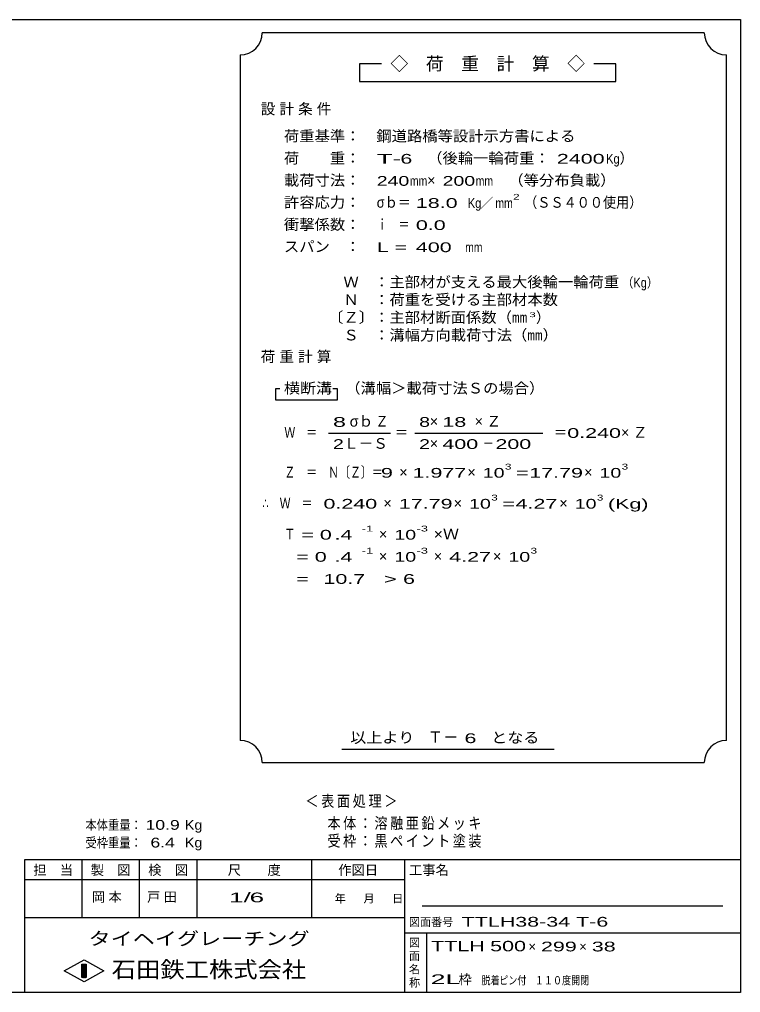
# Model space of a CAD drawing. Units: millimetres, scale not verified, with parts at other scales. Extents: x -1092 to 1039, y -770 to 632.
# Drawn here: x 60 to 1039, y -688 to 632 of the extents above; entities that cross this region are included whole.
import ezdxf
from ezdxf.enums import TextEntityAlignment as Align

# ---------------------------------------------------------------- set-up
doc = ezdxf.new("R2010")
doc.units = ezdxf.units.MM
doc.header["$LTSCALE"] = 6
for name, color, linetype, lineweight in [('0_2', 150, 'Continuous', 25), ('22', 4, 'Continuous', 25), ('50', 2, 'Continuous', 25)]:
    doc.layers.add(name, color=color, linetype=linetype, lineweight=lineweight)
doc.styles.add('ベクトル', font='')
doc.styles.get('ベクトル').set_extended_font_data('ベクトル')

msp = doc.modelspace()

# ---------------------------------------------------------------- linework, layer by layer
at = {"layer": '0_2'}
for p, q in [((-1037.4, 632.1), (1038.6, 632.1)), ((1038.6, 632.1), (1038.6, -687.9)), ((1038.6, -507.9), (66.6, -507.9)), ((66.6, -507.9), (66.6, -687.9)), ((144.6, -507.9), (144.6, -585.9)), ((222.6, -585.9), (222.6, -507.9)), ((300.6, -507.9), (300.6, -585.9)), ((456.6, -585.9), (456.6, -507.9)), ((582.6, -507.9), (582.6, -687.9)), ((582.6, -534.9), (66.6, -534.9)), ((1014.6, -570.9), (606.6, -570.9)), ((66.6, -585.9), (582.6, -585.9)), ((582.6, -606.9), (1038.6, -606.9)), ((612.6, -687.9), (612.6, -606.9)), ((120.6, -658.5), (147.6, -643.5)), ((147.6, -643.5), (174.6, -658.5)), ((147.6, -673.5), (120.6, -658.5)), ((144.6, -649.5), (150.6, -649.5)), ((144.6, -667.5), (144.6, -649.5)), ((144.6, -649.5), (145.8, -649.5)), ((145.8, -649.5), (145.8, -667.5)), ((147, -667.5), (147, -649.5)), ((147, -649.5), (148.2, -649.5)), ((174.6, -658.5), (147.6, -673.5)), ((148.2, -649.5), (148.2, -667.5)), ((149.4, -667.5), (149.4, -649.5)), ((149.4, -649.5), (150.6, -649.5)), ((150.6, -649.5), (150.6, -667.5)), ((150.6, -649.5), (150.6, -667.5)), ((150.6, -667.5), (144.6, -667.5)), ((145.8, -667.5), (147, -667.5)), ((148.2, -667.5), (149.4, -667.5)), ((1038.6, -687.9), (-1037.4, -687.9))]:
    msp.add_line(p, q, dxfattribs=at)
at = {"layer": '50', "color": 4}
for p, q in [((989.4, 614.1), (389.4, 614.1)), ((359.4, 584.1), (359.4, -345.9)), ((1019.4, -345.9), (1019.4, 584.1)), ((551.4, 572.1), (521.4, 572.1)), ((521.4, 572.1), (521.4, 548.1)), ((869.4, 572.1), (839.4, 572.1)), ((869.4, 548.1), (869.4, 572.1)), ((521.4, 548.1), (869.4, 548.1)), ((413.4, 131.1), (407.4, 131.1)), ((407.4, 131.1), (407.4, 116.1)), ((491.4, 131.1), (485.4, 131.1)), ((491.4, 116.1), (491.4, 131.1)), ((407.4, 116.1), (491.4, 116.1)), ((479.4, 71.1), (563.4, 71.1)), ((596.4, 71.1), (770.4, 71.1)), ((497.4, -357.9), (785.4, -357.9)), ((389.4, -375.9), (989.4, -375.9))]:
    msp.add_line(p, q, dxfattribs=at)
for centre, start, end in [((359.4, 614.1), 270, 0), ((1019.4, 614.1), 180, 270), ((359.4, -375.9), 0, 90), ((1019.4, -375.9), 90, 180)]:
    msp.add_arc(centre, 30, start, end, dxfattribs=at)

# ---------------------------------------------------------------- texts
at = {"layer": '0_2', "style": 'ベクトル'}
for s, height, p in [('担\u3000当', 13.2, (78.6, -521.7)), ('製\u3000図', 13.2, (156.6, -521.7)), ('検\u3000図', 13.2, (234.6, -521.7)), ('尺\u3000\u3000度', 13.2, (342.6, -521.7)), ('作図日', 13.2, (492.6, -521.7)), ('工事名', 13.2, (588.6, -521.7)), ('年', 11, (487.8, -560.4)), ('月', 11, (526.8, -560.4)), ('日', 11, (565.8, -560.4)), ('図面番号', 11, (588.6, -592.2)), ('図', 11, (588.6, -620.4)), ('面', 11, (588.6, -638.4)), ('名', 11, (588.6, -656.4)), ('称', 11, (588.6, -674.4))]:
    msp.add_text(s, height=height, dxfattribs=at).set_placement(p, align=Align.MIDDLE_LEFT)
at = {"layer": '0_2', "color": 222, "style": 'ベクトル'}
for s, height, width, p in [('タイヘイグレーチング', 17.6, 1.25, (153.6, -614.7)), ('石田鉄工株式会社', 21.99, 1.1, (185.1, -656.7))]:
    msp.add_text(s, height=height, dxfattribs=dict(at, width=width)).set_placement(p, align=Align.MIDDLE_LEFT)
at = {"layer": '22', "color": 2, "style": 'ベクトル'}
for s, height, width, p in [('1/', 13.2, 2, (344.4, -558.9)), (' 6 ', 13.2, 2, (362.4, -558.9)), ('TTLH38-34 T-6                        ', 13.2, 1.65, (660, -591.9)), ('TTLH', 14.08, 1.55, (618.6, -624.9)), (' 500 ', 14.08, 1.55, (690.6, -624.9)), (' 299 ', 13.2, 1.65, (759.6, -625.5)), (' 38 ', 13.2, 1.65, (828.6, -625.5)), ('2L', 13.2, 2.05, (618, -669.9)), ('脱着', 11, 0.8, (687, -671.4)), ('ピン付', 11, 0.8, (711, -671.4)), ('\u3000１１０度開閉', 11, 0.8, (747, -671.4))]:
    msp.add_text(s, height=height, dxfattribs=dict(at, width=width)).set_placement(p, align=Align.MIDDLE_LEFT)
for s, p in [('×', (750.6, -625.5)), ('×', (819.6, -625.5)), ('枠', (655.8, -669.9))]:
    msp.add_text(s, height=13.2, dxfattribs=at).set_placement(p, align=Align.MIDDLE_LEFT)
at = {"layer": '22', "color": 2, "char_height": 13.2, "attachment_point": 4, "style": 'ベクトル'}
for s, insert in [('\\T1.25;岡本\u3000', (158.1, -558.9)), ('\\T1.25;戸田\u3000', (233.1, -558.9))]:
    msp.add_mtext(s, dxfattribs=dict(at, insert=insert))
at = {"layer": '50', "style": 'ベクトル'}
for s, height, p in [('◇\u3000荷\u3000重\u3000計\u3000算\u3000◇', 17.6, (563.4, 572.1)), ('）', 14.52, (874.2, 444)), ('×', 14.52, (613.2, 414)), ('／', 13.2, (684.9, 383.1)), ('）', 14.52, (760.8, 228)), ('σｂ', 14.52, (508.2, 87)), ('×', 14.52, (616.8, 87)), ('Ｌ－Ｓ', 14.52, (500.4, 57)), ('×', 14.52, (616.8, 57)), ('×', 14.52, (575.4, 18)), ('×', 14.52, (667.8, 18)), ('×', 14.52, (826.2, 18)), ('×', 14.52, (553.8, -24)), ('×', 14.52, (649.2, -24)), ('×', 14.52, (792.6, -24)), ('×', 14.52, (547.8, -66)), ('×', 14.52, (547.8, -96)), ('×', 14.52, (622.2, -96)), ('×', 14.52, (702.6, -96)), ('Ｔ－', 15.4, (613.8, -341.4))]:
    msp.add_text(s, height=height, dxfattribs=at).set_placement(p, align=Align.MIDDLE_LEFT)
for s, height, width, p in [('荷重基準：\u3000', 14.52, 1.05, (418.8, 474)), ('鋼道路橋等設計示方書による', 14.52, 1.05, (544.2, 474)), ('荷\u3000\u3000重：\u3000', 14.52, 1.05, (418.8, 444)), ('T-', 13.2, 2, (544.8, 443.1)), (' 6 ', 13.2, 1.65, (568.8, 443.1)), ('（後輪一輪荷重：', 14.52, 1.05, (613.2, 444)), (' 2400', 13.2, 1.65, (781.2, 443.1)), ('Kg', 13.2, 0.85, (856.2, 443.1)), ('載荷寸法：\u3000', 14.52, 1.05, (418.8, 414)), ('\u3000（等分布負載）', 14.52, 1.05, (702.6, 414)), ('240', 13.2, 1.5, (544.8, 413.1)), ('mm', 13.2, 0.8, (589.8, 413.1)), ('200', 13.2, 1.5, (634.2, 413.1)), ('mm', 13.2, 0.8, (679.2, 413.1)), ('許容応力：\u3000', 14.52, 1.05, (418.8, 384)), ('σｂ＝', 14.52, 0.9, (544.8, 384)), (' 18.0', 13.2, 1.65, (589.8, 383.1)), ('Kg', 13.2, 0.85, (668.4, 383.1)), ('mm', 13.2, 0.8, (705.9, 383.1)), ('2', 7.918, 1.5, (729.9, 391.5)), ('（ＳＳ４００使用）', 14.52, 0.9, (744.9, 384)), ('衝撃係数：\u3000', 14.52, 1.05, (418.8, 354)), ('ｉ\u3000＝', 14.52, 0.75, (544.8, 354)), (' 0.0', 13.2, 1.65, (589.8, 353.1)), ('スパン\u3000：\u3000', 14.52, 1.05, (418.8, 324)), ('L =', 13.2, 1.65, (544.8, 323.1)), (' 400 ', 13.2, 1.65, (589.8, 323.1)), ('mm', 13.2, 0.8, (664.8, 323.1)), ('\u3000Ｗ\u3000：主部材が支える最大後輪一輪荷重', 14.52, 1.05, (478.8, 276)), ('（Kg）', 13.2, 0.85, (877.8, 275.1)), ('\u3000Ｎ\u3000：荷重を受ける主部材本数', 14.52, 1.05, (478.8, 252)), ('〔Ｚ〕：主部材断面係数（㎜', 14.52, 1.05, (478.8, 228)), ('3', 6.598, 1.8, (751.8, 231.6)), ('\u3000Ｓ\u3000：溝幅方向載荷寸法（㎜）', 14.52, 1.05, (478.8, 204)), ('横断溝', 14.52, 1.1, (418.8, 132)), ('\u3000（溝幅＞載荷寸法Ｓの場合）', 14.52, 1.05, (481.2, 132)), ('8', 13.2, 1.8, (485.4, 86.1)), ('Ｚ', 14.52, 0.9, (543, 87)), ('8', 13.2, 1.5, (602.4, 86.1)), (' 18 ', 13.2, 1.65, (625.8, 86.1)), ('Ｗ\u3000＝', 14.52, 0.75, (419.4, 72)), ('＝', 14.52, 0.9, (569.4, 72)), ('＝', 14.52, 0.9, (785.4, 72)), ('0.240', 13.2, 1.65, (803.4, 71.1)), ('2', 13.2, 1.5, (485.4, 56.1)), ('2', 13.2, 1.5, (602.4, 56.1)), (' 400 ', 13.2, 1.65, (625.8, 56.1)), ('－', 14.52, 0.75, (688.8, 57)), (' 200 ', 13.2, 1.65, (697.8, 56.1)), ('Ｚ\u3000＝\u3000Ｎ〔Ｚ〕＝', 14.52, 0.75, (419.4, 18)), ('3', 7.918, 1.5, (718.8, 25.5)), ('3', 7.918, 1.5, (877.2, 25.5)), (' 9 ', 13.2, 1.65, (542.4, 17.1)), ('1.977', 13.2, 1.65, (593.4, 17.1)), ('10', 13.2, 1.5, (688.8, 17.1)), ('=', 13.2, 1.7, (733.8, 17.1)), ('17.79', 13.2, 1.65, (751.8, 17.1)), ('10', 13.2, 1.5, (847.2, 17.1)), ('3', 7.918, 1.5, (700.2, -16.5)), ('3', 7.918, 1.5, (843.6, -16.5)), ('∴\u3000Ｗ\u3000＝', 14.52, 0.75, (389.4, -24)), (' 0.240', 13.2, 1.65, (464.4, -24.9)), ('17.79', 13.2, 1.65, (574.8, -24.9)), ('10', 13.2, 1.5, (670.2, -24.9)), ('=', 13.2, 1.7, (715.2, -24.9)), ('4.27', 13.2, 1.65, (733.2, -24.9)), ('10', 13.2, 1.5, (813.6, -24.9)), ('(Kg)', 13.2, 1.65, (858.6, -24.9)), ('Ｔ', 14.52, 0.75, (419.4, -66)), (' = 0', 13.2, 1.65, (434.4, -66.9)), (' .4 ', 13.2, 1.65, (479.4, -66.9)), ('-1', 7.918, 1.65, (524.4, -58.5)), ('10', 13.2, 1.5, (568.8, -66.9)), ('-3', 7.918, 1.65, (598.8, -58.5)), ('×Ｗ', 14.52, 1.1, (622.2, -66)), ('  = 0', 13.2, 1.65, (419.4, -96.9)), (' .4 ', 13.2, 1.65, (479.4, -96.9)), ('-1', 7.918, 1.65, (524.4, -88.5)), ('10', 13.2, 1.5, (568.8, -96.9)), ('-3', 7.918, 1.65, (598.8, -88.5)), ('4.27', 13.2, 1.65, (643.2, -96.9)), ('10', 13.2, 1.5, (723.6, -96.9)), ('3', 7.918, 1.5, (753.6, -88.5)), ('  =', 13.2, 1.65, (419.4, -126.9)), (' 10.7', 13.2, 1.65, (464.4, -126.9)), ('>', 13.2, 1.7, (554.4, -126.9)), (' 6 ', 13.2, 1.65, (572.4, -126.9)), ('以上より\u3000', 14.52, 1.1, (508.8, -342)), (' 6 ', 13.2, 1.65, (655.8, -342.9)), ('となる', 14.52, 1.1, (700.2, -342)), ('本体重量：', 13.2, 0.85, (149.4, -460.5)), (' 10.9', 13.2, 1.35, (224.4, -460.5)), ('Kg', 13.2, 1.1, (284.4, -460.5)), ('受枠重量：', 13.2, 0.85, (149.4, -484.5)), ('  6.4', 13.2, 1.35, (224.4, -484.5)), ('Kg', 13.2, 1.1, (284.4, -484.5))]:
    msp.add_text(s, height=height, dxfattribs=dict(at, width=width)).set_placement(p, align=Align.MIDDLE_LEFT)
at = {"layer": '50', "attachment_point": 4, "style": 'ベクトル'}
for s, insert, char_height in [('\\T1.28;設計条件', (387.3, 510), 14.52), ('\\T1.28;荷重計算', (387.3, 174), 14.52), ('\\T1.42;×Ｚ', (677.7, 87), 14.52), ('\\T1.42;×Ｚ', (876.3, 72), 14.52), ('\\T1.2;\\W0.85;＜表面処理＞', (447.9, -429), 15.4), ('\\T1.19;\\W0.85;本体：溶融亜鉛メッキ', (477.9, -459), 15.4), ('\\T1.19;\\W0.85;受枠：黒ペイント塗装', (477.9, -483), 15.4)]:
    msp.add_mtext(s, dxfattribs=dict(at, insert=insert, char_height=char_height))

doc.saveas('drawing.dxf')
